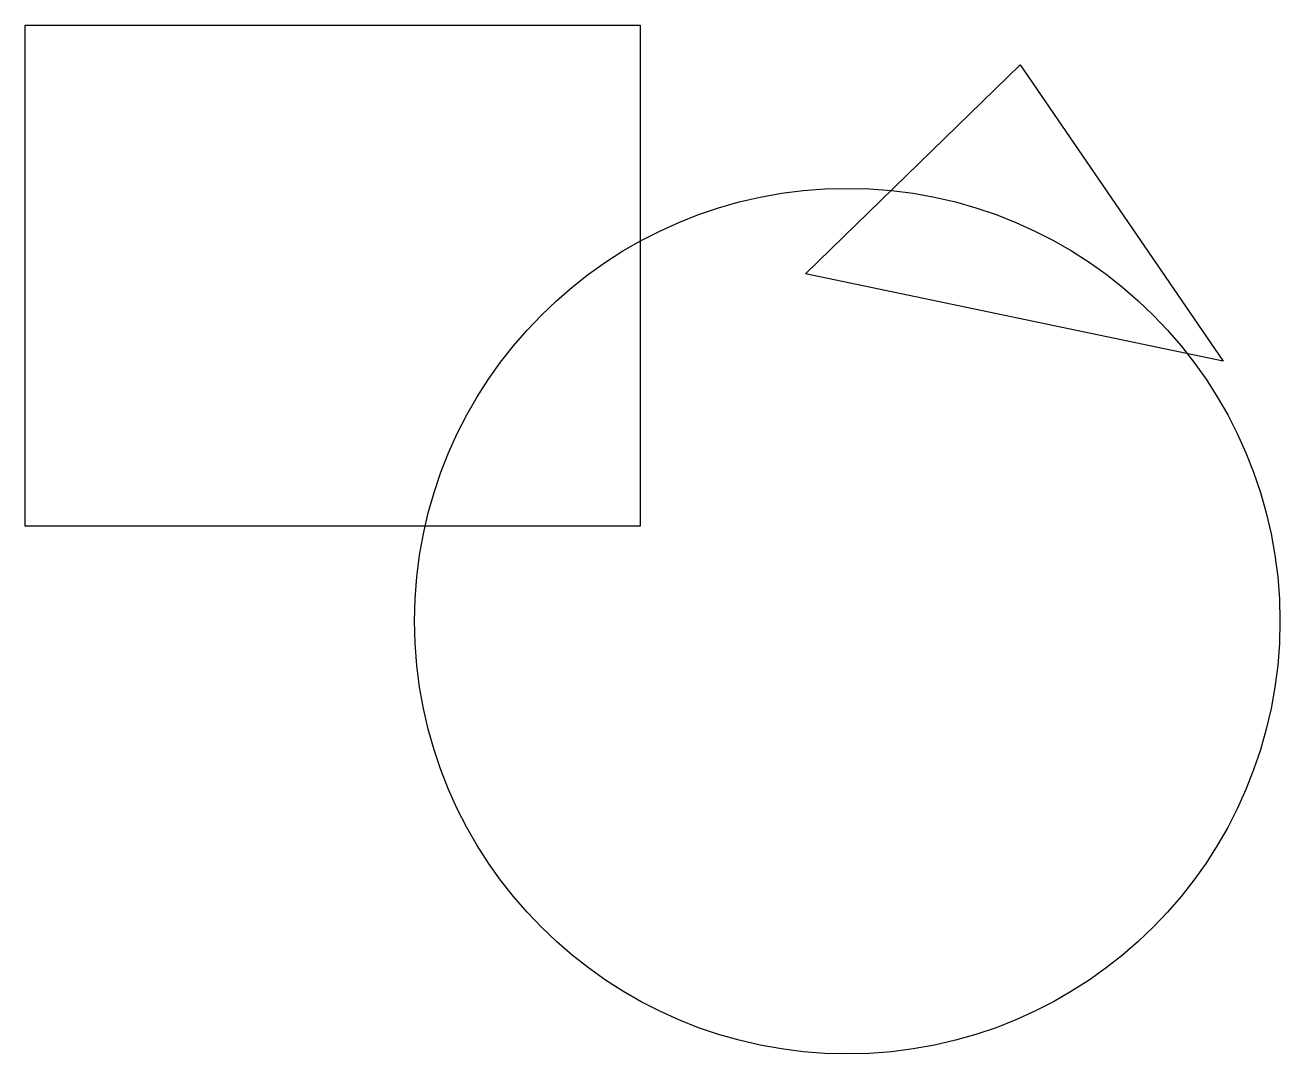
# Model space of a CAD drawing. Header units: inches. Extents: x 18.9 to 38.7, y 2.3 to 18.5.
import ezdxf

# ---------------------------------------------------------------- set-up
doc = ezdxf.new("R2010")
doc.units = ezdxf.units.IN
doc.header["$MEASUREMENT"] = 0
doc.linetypes.add('ACAD_ISO03W100', pattern=[30, 12, -18])
for name, color, linetype in [('circle', 3, 'Continuous'), ('rec', 1, 'ACAD_ISO03W100'), ('tri', 2, 'Continuous')]:
    doc.layers.add(name, color=color, linetype=linetype)

msp = doc.modelspace()

# ---------------------------------------------------------------- linework, layer by layer
at = {"layer": 'circle'}
msp.add_circle((31.845, 9.143), 6.822, dxfattribs=at)
at = {"layer": 'rec'}
msp.add_lwpolyline([(18.881, 18.538), (28.582, 18.538), (28.582, 10.639), (18.881, 10.639)], close=True, dxfattribs=at)
at = {"layer": 'tri'}
for p, q in [((31.187, 14.619), (34.57, 17.91)), ((34.57, 17.91), (37.773, 13.242)), ((37.773, 13.242), (31.187, 14.619))]:
    msp.add_line(p, q, dxfattribs=at)

doc.saveas('drawing.dxf')
